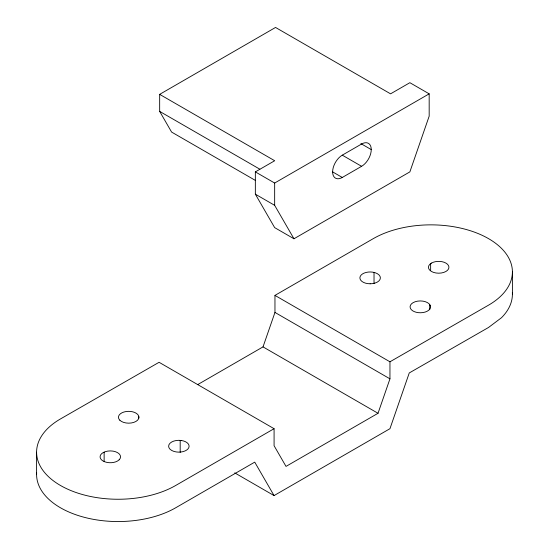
<?xml version="1.0" encoding="UTF-8"?>
<svg xmlns="http://www.w3.org/2000/svg" width="549" height="549" viewBox="0 0 549 549"><rect width="100%" height="100%" fill="white"/><g stroke="black" fill="none" stroke-linecap="round" stroke-linejoin="round"><path stroke-width="0.82" d="M36.598 474.501L36.598 452.198M104.132 461.606L104.132 452.17M138.76 418.208L138.76 416.492M255.457 180.456L171.597 132.069L159.663 111.392L159.663 94.359L275.543 27.45L390.565 93.838L409.87 82.693L429.174 93.845L429.181 116.141L409.877 171.878L293.969 238.774L274.658 227.622L255.347 194.174L255.347 171.885L274.692 160.733L159.663 94.359M180.189 452.424L180.189 440.415M274.081 428.694L175.694 485.474A81.485 47.042 0 0 1 60.452 485.467A81.485 47.042 0 0 1 60.472 418.935L159.08 362.292L274.081 428.694L274.081 445.726L286.015 466.403L378.021 413.287L389.955 378.831L389.955 361.798L274.96 295.396L274.96 312.429L263.019 346.886L197.729 384.581M293.969 238.774L274.658 205.326L274.658 183.037L255.347 171.885M374.027 283.613L374.027 272.462M429.695 309.753L429.695 304.606M430.629 270.575L430.629 263.712M512.402 294.209L512.402 271.906M274.658 183.037L429.174 93.845M342.281 155.161L361.599 144.01A13.656 7.885 -60 0 1 371.254 149.589A13.656 7.885 -60 0 1 361.599 166.313L342.281 177.464A13.656 7.885 -60 0 1 332.625 171.885A13.656 7.885 -60 0 1 342.281 155.161L361.599 166.313M274.96 295.396L373.306 238.63A81.485 47.042 0 0 1 488.548 238.643A81.485 47.042 0 0 1 488.528 305.169L389.955 361.798M234.739 472.881L274.047 495.589L389.955 428.694L409.259 372.949L488.528 327.472L501.477 317.734A81.485 47.042 0 0 0 512.354 292.583M360.871 143.591L371.254 149.589M332.639 171.892L342.281 177.464M159.663 111.392L259.849 169.202M255.347 194.174L274.658 205.326M274.96 312.429L389.955 378.831M263.019 346.886L378.021 413.287M274.047 495.589L254.736 462.134L175.694 507.777A81.485 47.042 0 0 1 85.589 517.645A81.485 47.042 0 0 1 36.646 472.867M119.188 459.781L117.555 461.009A10.239 5.915 0 0 1 103.075 461.002A10.239 5.915 0 0 1 103.075 452.644L105.195 451.703A10.239 5.915 0 0 1 117.561 452.644A10.239 5.915 0 0 1 119.188 459.781M431.445 263.101L429.812 264.323A10.239 5.915 0 0 0 431.439 271.46A10.239 5.915 0 0 0 443.805 272.407L445.925 271.467A10.239 5.915 0 0 0 445.925 263.101A10.239 5.915 0 0 0 431.445 263.101M370.143 283.792L367.487 283.593A10.239 5.915 0 0 1 360.247 276.346A10.239 5.915 0 0 1 372.792 272.167L375.262 272.757A10.239 5.915 0 0 1 380.032 279.414A10.239 5.915 0 0 1 370.143 283.792M181.513 440.518L178.857 440.312A10.239 5.915 0 0 0 168.968 444.697A10.239 5.915 0 0 0 173.738 451.347L176.208 451.937A10.239 5.915 0 0 0 188.753 447.758A10.239 5.915 0 0 0 181.513 440.518M430.203 305.319L429.181 303.899A10.239 5.915 0 0 0 417.659 301.14A10.239 5.915 0 0 0 410.069 306.85L410.419 308.38A10.239 5.915 0 0 0 422.963 312.566A10.239 5.915 0 0 0 430.203 305.319M119.819 420.211L118.797 418.784A10.239 5.915 0 0 1 126.037 411.544A10.239 5.915 0 0 1 138.581 415.723L138.931 417.254A10.239 5.915 0 0 1 131.341 422.97A10.239 5.915 0 0 1 119.819 420.211"/></g></svg>
